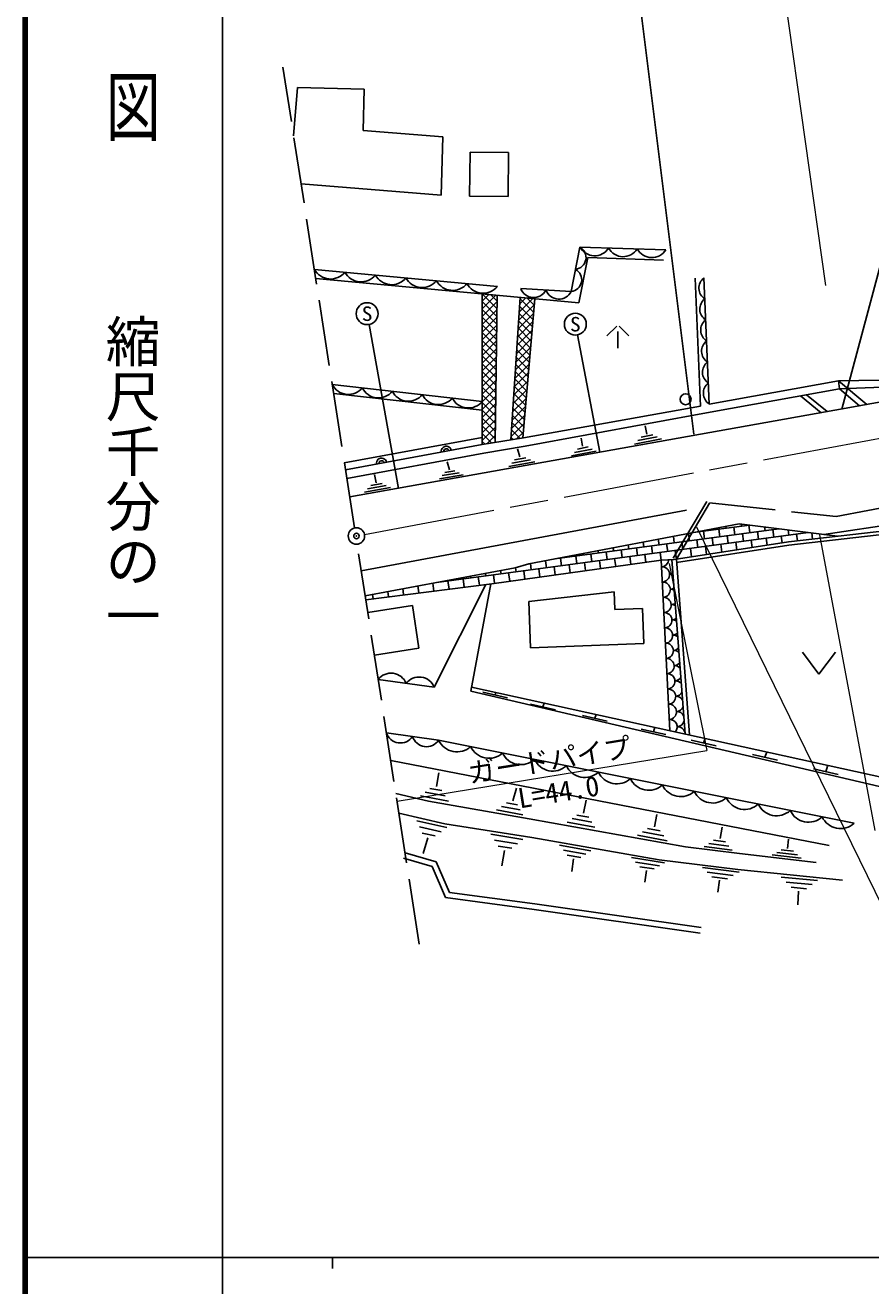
# Model space of a CAD drawing. Units: millimetres, scale not verified. Extents: x 40000 to 680000, y 20000 to 380000.
# Drawn here: x 40000 to 117083, y 202409 to 317327 of the extents above; entities that cross this region are included whole.
import ezdxf
from ezdxf.enums import TextEntityAlignment as Align

# ---------------------------------------------------------------- set-up
doc = ezdxf.new("R2010")
doc.units = ezdxf.units.MM
doc.header["$LTSCALE"] = 1000
doc.header["$PDMODE"] = 32
doc.header["$PDSIZE"] = 500
doc.linetypes.add('CHAIN', pattern=[18.5, 12, -1.5, 3.5, -1.5])
doc.linetypes.add('DASHED', pattern=[7.5, 6, -1.5])
for name, color, linetype, lineweight in [('M-BGD', 7, 'Continuous', 25), ('M-BGD-EXST', 7, 'Continuous', 25), ('M-BMK', 2, 'CHAIN', 13), ('M-BMK-SRVR', 3, 'Continuous', 25), ('M-STR-HTXT', 7, 'Continuous', 13), ('M-STR-STRC', 7, 'Continuous', 25), ('M-TTL', 2, 'Continuous', 140), ('M-TTL-BAND', 7, 'Continuous', 25)]:
    doc.layers.add(name, color=color, linetype=linetype, lineweight=lineweight)
doc.layers.add('M-OTRS', color=6, linetype='Continuous')
doc.styles.add('@ＭＳ ゴシック', font='')
doc.styles.add('ＭＳ ゴシック', font='')
doc.styles.get('@ＭＳ ゴシック').set_extended_font_data('@MS Gothic')
doc.styles.get('ＭＳ ゴシック').set_extended_font_data('MS Gothic')

msp = doc.modelspace()

# ---------------------------------------------------------------- hatches: boundary and pattern name
at = {"layer": 'M-BGD'}
h = msp.add_hatch(dxfattribs=at)
h.set_pattern_fill('USER', color=256, style=0, pattern_type=2)
h.set_pattern_definition([(45, (82340, 283667), (-353.553, 353.553), []), (315, (82340, 283667), (353.553, 353.553), [])])
h.paths.add_polyline_path([(81653, 292826), (83037, 292697), (82833, 279286), (81670, 279090)])
h = msp.add_hatch(dxfattribs=at)
h.set_pattern_fill('USER', color=256, style=0, pattern_type=2)
h.set_pattern_definition([(45, (85674, 286862), (-353.553, 353.553), []), (315, (85674, 286862), (353.553, 353.553), [])])
h.paths.add_polyline_path([(85118, 292504), (86466, 292378), (85373, 279715), (84257, 279526)])

# ---------------------------------------------------------------- linework, layer by layer
at = {"layer": 'M-BGD', "linetype": 'DASHED'}
for p, q in [((70025, 271497), (63496, 313490)), ((114134, 284922), (121938, 285020)), ((114134, 284922), (116715, 282761)), ((114216, 284178), (122293, 284508)), ((114216, 284178), (116055, 282639)), ((110681, 283538), (112559, 282004)), ((111228, 283637), (113106, 282102)), ((113924, 272536), (128435, 275274)), ((102123, 273916), (98983, 268612)), ((102381, 273763), (99360, 268659)), ((102389, 273777), (113924, 272536)), ((75923, 233563), (70255, 270019))]:
    msp.add_line(p, q, dxfattribs=at)
at = {"layer": 'M-BGD'}
for p, q in [((64469, 307232), (64821, 311638)), ((70897, 311485), (64821, 311638)), ((70802, 307734), (70897, 311485)), ((78064, 307156), (70802, 307734)), ((77930, 301842), (78064, 307156)), ((80549, 305767), (80509, 301736)), ((80549, 305767), (84064, 305732)), ((84064, 305732), (84023, 301700)), ((65149, 302861), (77930, 301842)), ((84023, 301700), (80509, 301736)), ((90567, 297099), (89776, 293042)), ((90567, 297099), (98406, 296845)), ((91278, 296145), (90470, 292005)), ((98172, 295922), (91278, 296145)), ((83050, 293516), (66360, 295072)), ((66489, 294240), (90470, 292005)), ((101074, 294258), (101568, 282598)), ((101874, 294292), (102360, 282793)), ((85172, 293319), (89776, 293042)), ((81653, 292826), (81670, 279090)), ((83037, 292697), (82833, 279286)), ((85118, 292504), (84257, 279526)), ((86466, 292378), (85373, 279714)), ((114671, 282382), (171318, 292883)), ((67993, 284571), (81665, 283035)), ((102360, 282793), (114134, 284922)), ((102443, 282048), (114217, 284178)), ((114134, 284922), (114216, 284178)), ((68122, 283741), (81666, 282220)), ((69586, 274320), (114671, 282382)), ((101568, 282598), (85436, 279725)), ((102443, 282048), (85573, 278937)), ((96655, 280042), (96520, 280798)), ((81669, 279755), (69078, 277439)), ((85436, 279725), (81670, 279090)), ((90810, 278950), (90686, 279695)), ((97993, 279605), (95556, 279134)), ((97600, 279790), (95859, 279454)), ((97207, 279975), (96163, 279773)), ((81670, 279090), (69201, 276796)), ((81809, 278302), (69324, 276005)), ((85573, 278937), (81809, 278302)), ((85079, 277971), (84863, 278711)), ((92054, 278506), (89786, 278069)), ((91689, 278692), (90069, 278379)), ((91323, 278878), (90351, 278690)), ((78664, 276795), (78454, 277514)), ((86464, 277524), (84078, 277104)), ((86051, 277710), (84347, 277410)), ((85638, 277897), (84616, 277717)), ((71985, 275619), (71845, 276359)), ((79935, 276333), (77768, 275980)), ((79555, 276522), (78007, 276270)), ((79175, 276711), (78246, 276560)), ((73303, 275171), (70917, 274751)), ((72915, 275358), (71211, 275058)), ((72528, 275545), (71505, 275365)), ((70631, 267601), (100281, 273126)), ((129840, 272561), (109579, 270219)), ((128014, 273169), (112817, 270895)), ((105080, 271882), (85904, 268221)), ((88289, 268676), (108701, 271420)), ((100878, 271071), (106017, 271762)), ((102526, 271293), (102514, 271387)), ((103310, 270695), (103217, 271386)), ((103908, 271479), (103884, 271651)), ((104691, 270881), (104598, 271571)), ((105080, 271882), (114059, 270737)), ((105289, 271664), (105263, 271858)), ((106072, 271066), (105979, 271757)), ((107454, 271252), (107409, 271585)), ((108237, 270654), (108144, 271345)), ((109618, 270840), (109555, 271311)), ((129874, 272263), (109619, 269921)), ((77483, 266521), (111386, 271077)), ((96403, 269767), (96343, 270214)), ((97785, 269952), (97714, 270476)), ((99166, 270138), (99085, 270737)), ((99153, 268619), (109579, 270219)), ((99949, 269540), (99857, 270231)), ((100547, 270324), (100458, 270990)), ((101145, 271107), (101143, 271122)), ((101331, 269726), (101238, 270417)), ((101928, 270509), (101836, 271200)), ((102712, 269912), (102619, 270602)), ((104093, 270097), (104000, 270788)), ((104877, 269497), (104784, 270190)), ((105475, 270283), (105382, 270974)), ((106255, 269709), (106165, 270376)), ((106856, 270469), (106763, 271159)), ((107633, 269920), (107546, 270561)), ((109010, 270131), (108928, 270747)), ((110392, 270313), (110309, 270933)), ((111000, 271026), (110986, 271128)), ((111777, 270473), (111701, 271037)), ((113164, 270616), (113162, 270633)), ((90281, 268241), (90188, 268931)), ((90878, 269024), (90859, 269167)), ((91662, 268426), (91569, 269117)), ((92260, 269210), (92230, 269429)), ((93043, 268612), (92950, 269303)), ((93641, 269396), (93601, 269690)), ((94424, 268798), (94331, 269488)), ((95022, 269581), (94972, 269952)), ((95806, 268983), (95713, 269674)), ((96589, 268386), (96496, 269076)), ((97187, 269169), (97094, 269860)), ((97970, 268571), (97878, 269262)), ((98568, 269355), (98475, 270045)), ((99366, 268652), (99259, 269447)), ((99383, 268351), (109619, 269921)), ((100744, 268863), (100640, 269633)), ((102121, 269074), (102021, 269819)), ((103499, 269286), (103403, 270004)), ((84657, 267861), (70988, 265307)), ((82530, 266412), (97986, 268573)), ((85904, 268221), (84657, 267861)), ((84755, 267498), (84705, 267875)), ((86137, 267684), (86060, 268251)), ((86928, 267027), (86827, 267777)), ((87518, 267869), (87432, 268512)), ((88308, 267220), (88209, 267962)), ((88899, 268055), (88806, 268746)), ((89497, 268839), (89492, 268876)), ((89689, 267413), (89590, 268148)), ((91069, 267606), (90971, 268334)), ((92449, 267799), (92352, 268519)), ((93829, 267992), (93734, 268705)), ((95208, 268200), (95115, 268891)), ((97986, 268573), (99153, 268619)), ((97986, 268573), (98753, 253022)), ((100164, 252712), (98961, 268629)), ((100572, 252623), (99360, 268659)), ((78640, 265918), (78540, 266663)), ((79230, 266756), (79218, 266845)), ((80022, 266094), (79921, 266848)), ((80612, 266941), (80590, 267101)), ((81405, 266269), (81302, 267034)), ((81993, 267127), (81962, 267357)), ((82787, 266448), (82683, 267220)), ((83374, 267312), (83334, 267614)), ((84167, 266641), (84065, 267405)), ((85548, 266834), (85446, 267591)), ((71043, 264952), (82530, 266412)), ((73107, 265229), (73044, 265704)), ((74489, 265415), (74414, 265968)), ((75875, 265566), (75785, 266232)), ((77257, 265742), (77158, 266477)), ((81998, 266345), (77281, 256972)), ((77849, 266570), (77847, 266589)), ((80627, 256607), (82446, 266402)), ((85896, 264779), (93682, 265686)), ((93682, 265686), (93744, 264048)), ((71222, 263797), (75296, 264424)), ((71726, 265044), (71673, 265439)), ((75296, 264424), (75896, 260524)), ((85896, 264779), (86056, 260556)), ((93744, 264048), (96285, 264145)), ((96285, 264145), (96406, 260949)), ((96406, 260949), (86056, 260556)), ((71829, 259898), (75896, 260524)), ((77281, 256972), (72174, 257679)), ((80627, 256607), (123218, 246689)), ((80698, 256989), (123508, 247583)), ((81710, 256514), (83975, 256008)), ((82915, 256502), (82839, 256262)), ((86071, 255430), (88335, 254924)), ((87312, 255536), (87200, 255178)), ((90793, 254394), (93058, 253888)), ((92034, 254498), (91922, 254142)), ((96141, 253165), (98406, 252659)), ((97398, 253320), (97271, 252913)), ((77689, 252143), (72930, 252817)), ((115564, 244568), (77689, 252143)), ((100719, 252153), (102984, 251647)), ((101978, 252314), (101848, 251901)), ((106309, 250828), (108573, 250322)), ((107596, 251079), (107438, 250576)), ((73322, 250293), (113282, 242560)), ((111850, 249527), (114115, 249021)), ((113137, 249778), (112979, 249275)), ((77491, 247925), (77707, 249162)), ((76776, 246576), (73790, 247280)), ((78283, 247064), (76459, 247412)), ((77990, 247546), (76896, 247755)), ((84452, 246605), (84776, 247777)), ((78576, 246582), (76022, 247070)), ((85948, 244979), (76776, 246576)), ((85124, 245792), (83420, 246116)), ((84891, 246247), (83869, 246442)), ((90885, 245489), (91122, 246672)), ((78246, 244522), (74067, 245500)), ((75686, 244806), (78442, 244184)), ((85357, 245337), (82971, 245790)), ((100185, 242423), (85948, 244979)), ((91653, 244670), (89853, 244994)), ((91372, 245129), (90292, 245323)), ((97360, 244235), (97581, 245358)), ((75943, 244244), (77911, 243800)), ((76200, 243682), (77381, 243415)), ((86186, 243275), (78246, 244522)), ((91934, 244211), (89413, 244664)), ((98203, 243431), (96271, 243791)), ((97890, 243877), (96731, 244093)), ((103343, 243191), (103537, 244217)), ((76699, 243233), (76288, 241812)), ((82452, 243570), (85359, 243099)), ((82787, 243035), (84863, 242699)), ((83121, 242499), (84367, 242298)), ((97787, 241247), (86186, 243275)), ((88703, 242579), (91559, 242075)), ((98515, 242984), (95810, 243488)), ((104147, 242501), (102322, 242741)), ((103847, 242891), (102752, 243035)), ((109493, 242279), (109574, 243110)), ((74489, 241401), (77090, 240640)), ((74630, 241881), (77455, 241054)), ((83690, 242087), (83447, 240682)), ((89061, 242129), (91101, 241768)), ((89418, 241678), (90642, 241462)), ((95268, 241450), (98292, 240980)), ((105109, 241815), (100185, 242423)), ((104447, 242111), (101893, 242447)), ((112096, 241009), (105109, 241815)), ((110740, 241388), (108102, 241690)), ((110390, 241708), (108506, 241924)), ((110041, 242029), (108910, 242159)), ((77090, 240640), (78326, 237797)), ((77455, 241054), (78672, 238255)), ((89997, 241318), (89845, 240184)), ((95649, 241030), (97810, 240694)), ((96031, 240610), (97327, 240409)), ((96646, 240274), (96494, 239216)), ((104967, 240354), (97787, 241247)), ((101744, 240543), (105071, 240106)), ((114499, 239381), (104967, 240354)), ((102172, 240124), (104549, 239812)), ((102601, 239705), (104027, 239518)), ((103283, 239374), (103142, 238305)), ((108911, 239665), (112238, 239362)), ((109361, 239200), (111738, 238984)), ((78672, 238255), (86460, 237221)), ((109811, 238736), (111237, 238606)), ((110508, 238390), (110432, 237126)), ((78326, 237797), (86392, 236726)), ((86460, 237221), (101610, 235061)), ((86392, 236726), (101540, 234566))]:
    msp.add_line(p, q, dxfattribs=at)
for centre, radius, start, end in [((90039, 296149), 1087, 277.01184, 60.91974), ((91898, 297820), 1514, 208.45525, 327.83998), ((94511, 297736), 1514, 208.45525, 327.83998), ((97124, 297651), 1514, 208.45525, 327.83998), ((67837, 295864), 1676, 208.21131, 321.14066), ((70618, 295605), 1676, 208.21131, 321.14066), ((73400, 295345), 1676, 208.21131, 321.14066), ((76182, 295086), 1676, 208.21131, 321.14066), ((89643, 294121), 1087, 277.01184, 60.91974), ((102584, 293362), 1170, 127.35789, 237.48966), ((78963, 294827), 1676, 208.21131, 321.14066), ((81745, 294568), 1676, 208.21131, 321.14066), ((86354, 293760), 1261, 200.4816, 332.65203), ((88656, 293622), 1261, 200.4816, 332.65203), ((102665, 291446), 1170, 127.35789, 237.48966), ((102746, 289529), 1170, 127.35789, 237.48966), ((102827, 287613), 1170, 127.35789, 237.48966), ((102908, 285696), 1170, 127.35789, 237.48966), ((69459, 285299), 1637, 206.40048, 320.78064), ((72193, 284992), 1637, 206.40048, 320.78064), ((74928, 284684), 1637, 206.40048, 320.78064), ((102989, 283779), 1170, 127.35789, 237.48966), ((77663, 284377), 1637, 206.40048, 320.78064), ((80397, 284070), 1637, 206.40048, 320.78064), ((78386, 278486), 462, 10.42535, 190.42535), ((78386, 278486), 231, 10.42535, 190.42535), ((72485, 277400), 462, 10.42535, 190.42535), ((72485, 277400), 231, 10.42535, 190.42535), ((97982, 268652), 697, 272.82557, 356.82445), ((98050, 267260), 697, 272.82557, 92.82557), ((98712, 267990), 697, 272.82557, 299.47488), ((98781, 266598), 697, 65.81505, 92.82557), ((98119, 265868), 697, 272.82557, 92.82557), ((98781, 266598), 697, 272.82557, 302.8295), ((98849, 265206), 697, 62.35003, 92.82557), ((98188, 264476), 697, 272.82557, 92.82557), ((98849, 265206), 697, 272.82557, 306.29453), ((98918, 263814), 697, 58.74874, 92.82557), ((98257, 263084), 697, 272.82557, 92.82557), ((98918, 263814), 697, 272.82557, 309.89582), ((98325, 261692), 697, 272.82557, 92.82557), ((98987, 262422), 697, 54.97743, 92.82557), ((98394, 260300), 697, 272.82557, 92.82557), ((98987, 262422), 697, 272.82557, 313.66712), ((99056, 261030), 697, 50.99023, 92.82557), ((99056, 261030), 697, 272.82557, 317.65432), ((99124, 259638), 697, 46.72153, 92.82557), ((98463, 258908), 697, 272.82557, 92.82557), ((99124, 259638), 697, 272.82557, 321.92303), ((99193, 258246), 697, 42.07101, 92.82557), ((73350, 256776), 1483, 21.73238, 142.50907), ((75904, 256423), 1483, 21.73238, 142.50907), ((98531, 257516), 697, 272.82557, 92.82557), ((99193, 258246), 697, 272.82557, 326.57354), ((99262, 256854), 697, 36.87017, 92.82557), ((98600, 256124), 697, 272.82557, 92.82557), ((99262, 256854), 697, 272.82557, 331.77439), ((98669, 254732), 697, 272.82557, 92.82557), ((99330, 255462), 697, 30.79059, 92.82557), ((99330, 255462), 697, 272.82557, 337.85396), ((98737, 253340), 697, 321.50508, 92.82557), ((99399, 254070), 697, 22.98478, 92.82557), ((99399, 254070), 697, 272.82557, 345.65977), ((99468, 252678), 697, 5.81898, 92.82557), ((74202, 253230), 1338, 197.9957, 325.87781), ((76581, 252893), 1338, 197.9957, 325.87781), ((79360, 252927), 1846, 205.11605, 312.26409), ((82274, 252344), 1846, 205.11605, 312.26409), ((85187, 251761), 1846, 205.11605, 312.26409), ((88101, 251178), 1846, 205.11605, 312.26409), ((91014, 250596), 1846, 205.11605, 312.26409), ((93928, 250013), 1846, 205.11605, 312.26409), ((96841, 249430), 1846, 205.11605, 312.26409), ((99755, 248848), 1846, 205.11605, 312.26409), ((102668, 248265), 1846, 205.11605, 312.26409), ((105581, 247682), 1846, 205.11605, 312.26409), ((108495, 247100), 1846, 205.11605, 312.26409), ((111408, 246517), 1846, 205.11605, 312.26409), ((114322, 245934), 1846, 205.11605, 312.26409)]:
    msp.add_arc(centre, radius, start, end, dxfattribs=at)
at = {"layer": 'M-BGD-EXST'}
for p, q in [((71343, 290044), (74016, 275092)), ((93031, 288998), (93931, 289898)), ((94131, 289898), (95031, 288998)), ((90338, 289088), (92385, 278397)), ((94031, 289398), (94031, 287898)), ((110858, 260174), (112358, 258174)), ((112358, 258174), (113858, 260174))]:
    msp.add_line(p, q, dxfattribs=at)
for centre, radius in [((71167, 291028), 1000), ((90150, 290070), 1000), ((100198, 283231), 500)]:
    msp.add_circle(centre, radius, dxfattribs=at)
at = {"layer": 'M-BMK'}
msp.add_line((70932, 270905), (168147, 289074), dxfattribs=at)
at = {"layer": 'M-BMK-SRVR'}
msp.add_circle((70194, 270767), 750, dxfattribs=at)
at = {"layer": 'M-OTRS'}
msp.add_point((70194, 270767), dxfattribs=at)
at = {"layer": 'M-STR-HTXT'}
for p, q in [((112983, 293603), (105812, 344238)), ((101197, 271589), (119570, 234031)), ((112421, 270877), (117461, 243901)), ((98717, 268249), (102151, 251211)), ((73900, 246577), (102151, 251211))]:
    msp.add_line(p, q, dxfattribs=at)
at = {"layer": 'M-STR-STRC'}
for p, q in [((100952, 280039), (95716, 321930)), ((114433, 282338), (123335, 315564))]:
    msp.add_line(p, q, dxfattribs=at)
at = {"layer": 'M-TTL'}
msp.add_line((40000, 380000), (40000, 20000), dxfattribs=at)
at = {"layer": 'M-TTL-BAND'}
for p, q in [((58000, 370000), (58000, 20000)), ((40000, 205000), (579000, 205000)), ((68000, 205000), (68000, 204000))]:
    msp.add_line(p, q, dxfattribs=at)

# ---------------------------------------------------------------- texts
at = {"layer": 'M-BGD-EXST', "style": 'ＭＳ ゴシック', "width": 1.1}
for p in [(71167, 291028), (90150, 290070)]:
    msp.add_text('S', height=1320, dxfattribs=at).set_placement(p, align=Align.MIDDLE_CENTER)
at = {"layer": 'M-STR-HTXT', "style": 'ＭＳ ゴシック'}
for s, p in [('ガードパイプ', (88025, 248894)), ('L=44.0', (88855, 245984))]:
    msp.add_text(s, height=1833, rotation=9.314, dxfattribs=at).set_placement(p, align=Align.BOTTOM_CENTER)
at = {"layer": 'M-TTL-BAND', "style": '@ＭＳ ゴシック', "width": 1.4}
msp.add_text('平  面  図', height=3666, rotation=270, dxfattribs=at).set_placement((49777, 306475), align=Align.MIDDLE_RIGHT)
at = {"layer": 'M-TTL-BAND', "style": '@ＭＳ ゴシック'}
msp.add_text('縮尺千分の一', height=3666, rotation=270, dxfattribs=at).set_placement((49777, 261030), align=Align.MIDDLE_RIGHT)

doc.saveas('drawing.dxf')
